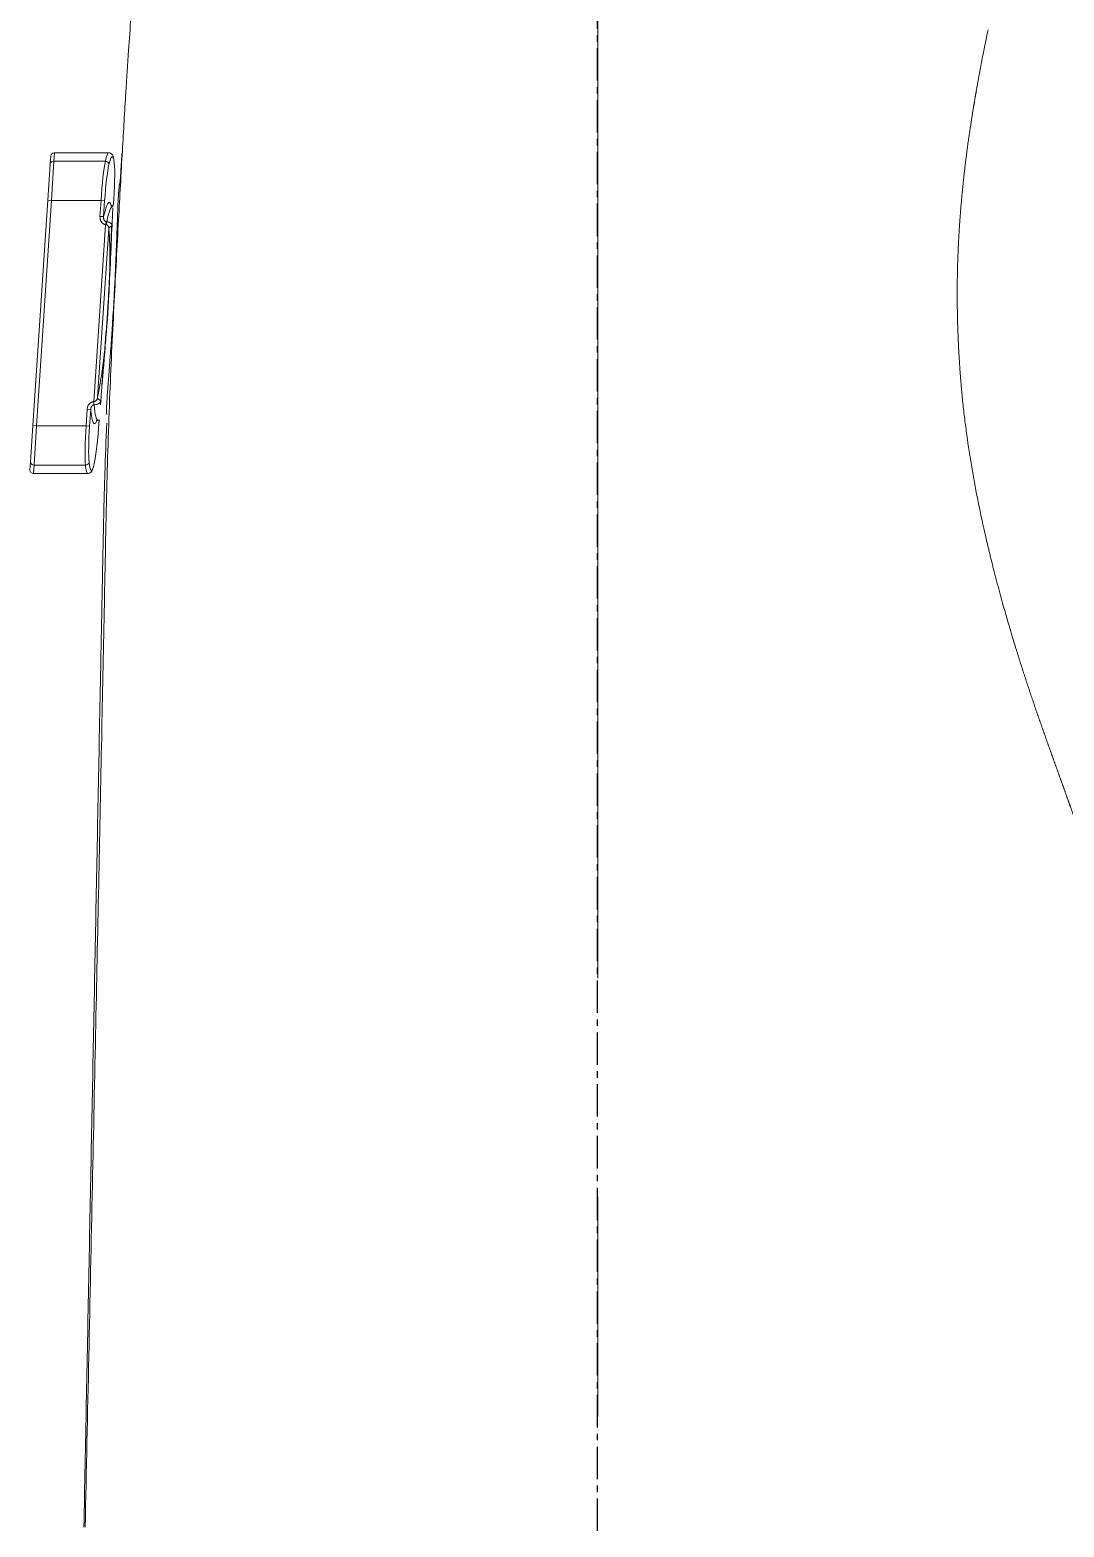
# Model space of a CAD drawing. Header units: inches. Extents: x 20229 to 21001, y -6726 to -5634.
# Drawn here: x 20353.5 to 20411.5, y -6292.3 to -6208.3 of the extents above; entities that cross this region are included whole.
import ezdxf

# ---------------------------------------------------------------- set-up
doc = ezdxf.new("R2010")
doc.units = ezdxf.units.IN
doc.header["$LTSCALE"] = 4.84
doc.header["$MEASUREMENT"] = 0
for name, pattern in [('CENTER', [0.6, 0.375, -0.075, 0.075, -0.075]), ('CENTER2', [28.575, 19.05, -3.175, 3.175, -3.175]), ('CENTERX2', [20.32, 12.7, -2.54, 2.54, -2.54])]:
    doc.linetypes.add(name, pattern=pattern)
doc.layers.get('0').update_dxf_attribs({"linetype": 'CONTINUOUS', "lineweight": 13})
doc.layers.add('2', color=1, linetype='CENTER2')
doc.layers.add('CENTER', color=1, linetype='CENTERX2', lineweight=15)

msp = doc.modelspace()

# ---------------------------------------------------------------- linework, layer by layer
at = {"linetype": 'Continuous'}
for p, q in [((20354.67, -6215.861), (20354.699, -6215.414)), ((20354.899, -6215.227), (20354.869, -6215.698)), ((20357.944, -6215.227), (20354.899, -6215.227)), ((20354.534, -6217.89), (20354.67, -6215.861)), ((20354.869, -6215.698), (20354.734, -6217.904)), ((20354.869, -6215.698), (20357.757, -6215.698)), ((20353.692, -6230.526), (20354.534, -6217.89)), ((20354.734, -6217.904), (20353.891, -6230.539)), ((20354.534, -6217.89), (20354.734, -6217.904)), ((20357.515, -6217.904), (20354.734, -6217.904)), ((20357.455, -6218.798), (20357.515, -6217.904)), ((20357.515, -6217.904), (20357.714, -6217.917)), ((20357.714, -6217.917), (20357.654, -6218.811)), ((20358.202, -6218.227), (20358.229, -6217.824)), ((20358.229, -6217.824), (20358.229, -6217.824)), ((20357.455, -6218.798), (20357.654, -6218.811)), ((20357.106, -6229.188), (20357.768, -6219.261)), ((20357.952, -6219.489), (20357.322, -6228.938)), ((20357.768, -6219.261), (20357.799, -6219.094)), ((20356.672, -6230.539), (20356.735, -6229.603)), ((20356.934, -6229.617), (20356.735, -6229.603)), ((20356.934, -6229.617), (20356.871, -6230.552)), ((20357.115, -6229.358), (20357.106, -6229.188)), ((20353.556, -6232.555), (20353.692, -6230.526)), ((20353.692, -6230.526), (20353.891, -6230.539)), ((20353.891, -6230.539), (20353.756, -6232.745)), ((20353.891, -6230.539), (20356.672, -6230.539)), ((20356.871, -6230.552), (20356.672, -6230.539)), ((20357.346, -6230.227), (20357.455, -6230.227)), ((20357.374, -6230.646), (20357.402, -6230.227)), ((20357.374, -6230.646), (20357.401, -6230.227)), ((20357.374, -6230.646), (20357.374, -6230.646)), ((20353.527, -6233.003), (20353.556, -6232.555)), ((20353.756, -6232.745), (20353.726, -6233.216)), ((20356.644, -6232.745), (20353.756, -6232.745)), ((20353.726, -6233.216), (20356.771, -6233.216))]:
    msp.add_line(p, q, dxfattribs=at)
for centre, start, end in [((20354.899, -6215.427), 93.53415, 176.1832), ((20353.726, -6233.016), 176.1832, 269.99891)]:
    msp.add_arc(centre, 0.2, start, end, dxfattribs=at)
for centre, major_axis, ratio, start_param, end_param in [((20357.69, -6219.227), (0.255, 4), 0.082964, 0.010018, 0.495583), ((20357.889, -6219.24), (0.255, 3.8), 0.087292, 5.953682, 6.779342), ((20354.869, -6215.875), (-0.2, 0.013), 0.881761, 4.77112, 6.283185), ((20357.717, -6217.904), (0.154, 2.5), 0.080364, 0.495253, 1.575759), ((20357.915, -6217.917), (0.155, 2.3), 0.087292, 0.496157, 1.576662), ((20357.757, -6215.875), (-0.195, 0.045), 0.877025, 3.324009, 4.91224), ((20358.027, -6217.824), (0.155, 2.3), 0.087292, 4.718255, 5.953682), ((20357.561, -6224.214), (0.417, 6.2), 0.087292, 6.057275, 6.80173), ((20357.759, -6224.227), (0.417, 6), 0.090174, 0.006278, 0.552165), ((20357.283, -6224.214), (0.391, 5.8), 0.104866, 3.767501, 5.671419), ((20357.83, -6219.27), (-0.019, -0.199), 0.156982, 3.695137, 4.71712), ((20358.151, -6219.503), (-0.199, -0.016), 0.813651, 4.646392, 6.1024), ((20357.561, -6224.214), (0.417, 6.2), 0.087292, 2.634779, 3.36802), ((20357.124, -6229.187), (0.005, -0.2), 0.044165, 4.708253, 5.737615), ((20357.759, -6224.227), (0.417, 6), 0.090174, 2.602879, 3.147854), ((20357.521, -6228.951), (-0.196, 0.042), 0.808315, 0.178489, 1.742549), ((20356.874, -6230.539), (0.154, 2.5), 0.080364, 1.575759, 2.656264), ((20357.073, -6230.552), (0.155, 2.3), 0.087292, 1.576662, 2.657168), ((20357.172, -6230.646), (0.155, 2.3), 0.087292, 3.482827, 4.718255), ((20353.756, -6232.568), (0.2, -0.013), 0.881761, 3.141593, 4.77112), ((20356.644, -6232.568), (0.199, 0.019), 0.881266, 4.626597, 6.097714), ((20357.024, -6229.216), (0.255, 4), 0.082964, 2.656594, 3.156866), ((20357.223, -6229.229), (0.255, 3.8), 0.087292, 2.657168, 3.482827)]:
    msp.add_ellipse(centre, major_axis=major_axis, ratio=ratio, start_param=start_param, end_param=end_param, dxfattribs=at)
for points, knots in [([(20361.877, -6178.388), (20361.789, -6179.286), (20361.61, -6181.116), (20361.364, -6183.658), (20361.149, -6185.874), (20360.991, -6187.517), (20360.834, -6189.143), (20360.633, -6191.201), (20360.387, -6193.721), (20360.119, -6196.554), (20359.878, -6199.182), (20359.668, -6201.568), (20359.488, -6203.713), (20359.328, -6205.716), (20359.186, -6207.629), (20359.048, -6209.641), (20358.886, -6212.139), (20358.696, -6215.306), (20358.483, -6219.204), (20358.239, -6223.736), (20357.985, -6228.906), (20357.808, -6234.716), (20357.692, -6241.163), (20357.544, -6248.246), (20357.388, -6255.964), (20357.215, -6264.315), (20357.027, -6273.301), (20356.828, -6282.692), (20356.691, -6289.088), (20356.622, -6292.279)], [0, 0, 0, 0, 0.023743, 0.048858, 0.069247, 0.085813, 0.101845, 0.118118, 0.144449, 0.1699, 0.193835, 0.213814, 0.232436, 0.249782, 0.265953, 0.282416, 0.302877, 0.331258, 0.365117, 0.404465, 0.449309, 0.499655, 0.555501, 0.616847, 0.683687, 0.756017, 0.83383, 0.917117, 1, 1, 1, 1]), ([(20406.913, -6210.05), (20406.907, -6210.08), (20406.895, -6210.141), (20406.878, -6210.23), (20406.861, -6210.319), (20406.845, -6210.406), (20406.828, -6210.492), (20406.812, -6210.576), (20406.797, -6210.659), (20406.782, -6210.741), (20406.767, -6210.822), (20406.752, -6210.901), (20406.738, -6210.98), (20406.723, -6211.056), (20406.71, -6211.132), (20406.696, -6211.206), (20406.683, -6211.279), (20406.67, -6211.35), (20406.658, -6211.42), (20406.645, -6211.489), (20406.633, -6211.557), (20406.622, -6211.623), (20406.61, -6211.688), (20406.599, -6211.751), (20406.588, -6211.813), (20406.578, -6211.874), (20406.567, -6211.934), (20406.557, -6211.992), (20406.548, -6212.048), (20406.538, -6212.104), (20406.529, -6212.157), (20406.52, -6212.21), (20406.511, -6212.261), (20406.503, -6212.311), (20406.495, -6212.359), (20406.487, -6212.406), (20406.479, -6212.452), (20406.472, -6212.496), (20406.465, -6212.539), (20406.458, -6212.58), (20406.451, -6212.62), (20406.442, -6212.674), (20406.431, -6212.742), (20406.417, -6212.829), (20406.402, -6212.923), (20406.386, -6213.022), (20406.369, -6213.128), (20406.351, -6213.24), (20406.332, -6213.358), (20406.313, -6213.483), (20406.293, -6213.614), (20406.272, -6213.751), (20406.25, -6213.895), (20406.228, -6214.045), (20406.205, -6214.202), (20406.181, -6214.366), (20406.157, -6214.536), (20406.132, -6214.713), (20406.107, -6214.897), (20406.082, -6215.087), (20406.065, -6215.217), (20406.056, -6215.282)], [0, 0, 0, 0, 0.017779, 0.035295, 0.052548, 0.069538, 0.086265, 0.102729, 0.118929, 0.134865, 0.150537, 0.165944, 0.181088, 0.195966, 0.21058, 0.224928, 0.239012, 0.252829, 0.266381, 0.279667, 0.292686, 0.305439, 0.317926, 0.330145, 0.342097, 0.353782, 0.365199, 0.376348, 0.387228, 0.397841, 0.408185, 0.41826, 0.428066, 0.437602, 0.446869, 0.455867, 0.464594, 0.473052, 0.481239, 0.489155, 0.4968, 0.504175, 0.519603, 0.536199, 0.553966, 0.572904, 0.593018, 0.614309, 0.636781, 0.660437, 0.68528, 0.711314, 0.738543, 0.766972, 0.796605, 0.827447, 0.859504, 0.892781, 0.927285, 0.963023, 1, 1, 1, 1]), ([(20358.236, -6215.602), (20358.229, -6215.552), (20358.197, -6215.445), (20358.166, -6215.344), (20358.034, -6215.223), (20357.957, -6215.235), (20357.936, -6215.241)], [0, 0, 0, 0, 0.320108, 0.683995, 0.916348, 1, 1, 1, 1]), ([(20358.686, -6215.272), (20358.672, -6215.479), (20358.649, -6215.845), (20358.625, -6216.211), (20358.615, -6216.37)], [0, 0, 0, 0, 0.565905, 1, 1, 1, 1]), ([(20406.056, -6215.282), (20406.052, -6215.315), (20406.043, -6215.38), (20406.031, -6215.479), (20406.018, -6215.577), (20406.006, -6215.675), (20405.994, -6215.774), (20405.982, -6215.872), (20405.97, -6215.971), (20405.958, -6216.07), (20405.946, -6216.169), (20405.935, -6216.269), (20405.923, -6216.368), (20405.912, -6216.468), (20405.901, -6216.567), (20405.89, -6216.667), (20405.879, -6216.767), (20405.868, -6216.867), (20405.861, -6216.934), (20405.857, -6216.968)], [0, 0, 0, 0, 0.058406, 0.116862, 0.175368, 0.233925, 0.292533, 0.351192, 0.409905, 0.46867, 0.52749, 0.586364, 0.645293, 0.704277, 0.763317, 0.822409, 0.881555, 0.940752, 1, 1, 1, 1]), ([(20358.241, -6223.401), (20358.253, -6223.187), (20358.264, -6222.975), (20358.286, -6222.553), (20358.296, -6222.344), (20358.315, -6221.93), (20358.325, -6221.724), (20358.336, -6221.469), (20358.338, -6221.418), (20358.342, -6221.317), (20358.344, -6221.266), (20358.35, -6221.115), (20358.355, -6221.015), (20358.366, -6220.72), (20358.381, -6220.337), (20358.394, -6219.974), (20358.404, -6219.709), (20358.407, -6219.622), (20358.411, -6219.494), (20358.413, -6219.451), (20358.416, -6219.367), (20358.417, -6219.325), (20358.425, -6219.118), (20358.431, -6218.96), (20358.442, -6218.66), (20358.447, -6218.518), (20358.458, -6218.249), (20358.463, -6218.122), (20358.47, -6217.974), (20358.472, -6217.945), (20358.474, -6217.887), (20358.476, -6217.859), (20358.48, -6217.776), (20358.483, -6217.724), (20358.491, -6217.573), (20358.503, -6217.391), (20358.515, -6217.248), (20358.524, -6217.155), (20358.527, -6217.126), (20358.532, -6217.087), (20358.533, -6217.074), (20358.537, -6217.051), (20358.538, -6217.039), (20358.547, -6216.987), (20358.56, -6216.923), (20358.574, -6216.902), (20358.582, -6216.901)], [0, 0, 0, 0, 0.0625, 0.0625, 0.125, 0.125, 0.1875, 0.1875, 0.203125, 0.203125, 0.21875, 0.21875, 0.25, 0.25, 0.3125, 0.375, 0.375, 0.40625, 0.40625, 0.421875, 0.421875, 0.4375, 0.4375, 0.5, 0.5, 0.5625, 0.5625, 0.625, 0.625, 0.640625, 0.640625, 0.65625, 0.65625, 0.6875, 0.6875, 0.75, 0.8125, 0.8125, 0.84375, 0.84375, 0.859375, 0.859375, 0.875, 0.875, 0.9375, 1, 1, 1, 1]), ([(20405.857, -6216.968), (20405.854, -6216.997), (20405.848, -6217.056), (20405.839, -6217.144), (20405.83, -6217.233), (20405.821, -6217.322), (20405.813, -6217.41), (20405.804, -6217.499), (20405.795, -6217.588), (20405.787, -6217.677), (20405.779, -6217.766), (20405.771, -6217.856), (20405.763, -6217.945), (20405.755, -6218.035), (20405.747, -6218.124), (20405.739, -6218.214), (20405.732, -6218.303), (20405.725, -6218.393), (20405.717, -6218.483), (20405.71, -6218.573), (20405.703, -6218.663), (20405.696, -6218.753), (20405.689, -6218.843), (20405.683, -6218.933), (20405.676, -6219.024), (20405.67, -6219.114), (20405.664, -6219.205), (20405.657, -6219.295), (20405.651, -6219.386), (20405.646, -6219.476), (20405.64, -6219.567), (20405.634, -6219.658), (20405.629, -6219.749), (20405.624, -6219.84), (20405.618, -6219.931), (20405.613, -6220.022), (20405.608, -6220.113), (20405.604, -6220.204), (20405.599, -6220.295), (20405.594, -6220.386), (20405.59, -6220.477), (20405.586, -6220.569), (20405.582, -6220.66), (20405.578, -6220.751), (20405.574, -6220.843), (20405.57, -6220.934), (20405.567, -6221.026), (20405.563, -6221.117), (20405.56, -6221.209), (20405.557, -6221.301), (20405.554, -6221.392), (20405.551, -6221.484), (20405.549, -6221.576), (20405.546, -6221.667), (20405.544, -6221.759), (20405.542, -6221.851), (20405.54, -6221.943), (20405.538, -6222.035), (20405.536, -6222.126), (20405.535, -6222.218), (20405.533, -6222.31), (20405.532, -6222.402), (20405.531, -6222.494), (20405.53, -6222.586), (20405.529, -6222.678), (20405.528, -6222.77), (20405.528, -6222.862), (20405.527, -6222.988), (20405.527, -6223.15), (20405.528, -6223.347), (20405.529, -6223.544), (20405.531, -6223.74), (20405.533, -6223.937), (20405.536, -6224.133), (20405.54, -6224.33), (20405.544, -6224.527), (20405.549, -6224.723), (20405.555, -6224.92), (20405.561, -6225.116), (20405.568, -6225.313), (20405.576, -6225.509), (20405.584, -6225.705), (20405.593, -6225.902), (20405.603, -6226.098), (20405.613, -6226.294), (20405.624, -6226.49), (20405.635, -6226.687), (20405.647, -6226.883), (20405.66, -6227.079), (20405.673, -6227.275), (20405.687, -6227.471), (20405.701, -6227.666), (20405.717, -6227.862), (20405.732, -6228.057), (20405.749, -6228.252), (20405.766, -6228.448), (20405.783, -6228.642), (20405.801, -6228.837), (20405.814, -6228.967), (20405.82, -6229.031)], [0, 0, 0, 0, 0.007423, 0.014851, 0.022284, 0.029722, 0.037166, 0.044614, 0.052068, 0.059526, 0.066989, 0.074457, 0.081929, 0.089406, 0.096887, 0.104373, 0.111862, 0.119356, 0.126853, 0.134355, 0.14186, 0.149369, 0.156882, 0.164398, 0.171918, 0.179441, 0.186967, 0.194497, 0.202029, 0.209565, 0.217103, 0.224645, 0.232189, 0.239735, 0.247284, 0.254836, 0.26239, 0.269946, 0.277505, 0.285065, 0.292628, 0.300193, 0.307759, 0.315327, 0.322897, 0.330468, 0.338041, 0.345616, 0.353191, 0.360768, 0.368346, 0.375926, 0.383506, 0.391087, 0.398669, 0.406252, 0.413835, 0.421419, 0.429004, 0.436589, 0.444174, 0.45176, 0.459346, 0.466932, 0.474518, 0.482104, 0.48969, 0.497276, 0.513503, 0.529729, 0.545951, 0.562172, 0.57839, 0.594607, 0.610823, 0.627039, 0.643253, 0.659468, 0.675682, 0.691898, 0.708113, 0.72433, 0.740549, 0.756769, 0.772991, 0.789215, 0.805441, 0.821669, 0.837897, 0.854125, 0.870352, 0.886576, 0.902797, 0.919013, 0.935225, 0.95143, 0.967628, 0.983819, 1, 1, 1, 1]), ([(20357.768, -6219.261), (20357.755, -6219.259), (20357.743, -6219.256), (20357.718, -6219.248), (20357.695, -6219.239), (20357.672, -6219.228), (20357.65, -6219.215), (20357.639, -6219.208), (20357.608, -6219.186), (20357.589, -6219.169), (20357.563, -6219.141), (20357.555, -6219.131), (20357.539, -6219.11), (20357.532, -6219.1), (20357.512, -6219.068), (20357.5, -6219.045), (20357.486, -6219.01), (20357.482, -6218.998), (20357.474, -6218.974), (20357.47, -6218.961), (20357.462, -6218.924), (20357.458, -6218.899), (20357.454, -6218.849), (20357.454, -6218.823), (20357.455, -6218.798)], [0, 0, 0, 0, 0.0625, 0.0625, 0.125, 0.1875, 0.1875, 0.25, 0.25, 0.375, 0.375, 0.4375, 0.4375, 0.5, 0.5, 0.625, 0.625, 0.6875, 0.6875, 0.75, 0.75, 0.875, 0.875, 1, 1, 1, 1]), ([(20358.18, -6218.323), (20358.169, -6218.483), (20358.16, -6218.656), (20358.096, -6219.991), (20358.043, -6221.61), (20357.841, -6224.918), (20357.694, -6226.538), (20357.582, -6227.944), (20357.565, -6228.169), (20357.553, -6228.371)], [0, 0, 0, 0, 0.068172, 0.068172, 0.489314, 0.489314, 0.910455, 0.910455, 1, 1, 1, 1]), ([(20357.654, -6218.811), (20357.651, -6218.839), (20357.652, -6218.867), (20357.657, -6218.91), (20357.659, -6218.924), (20357.666, -6218.951), (20357.67, -6218.965), (20357.678, -6218.985), (20357.681, -6218.991), (20357.688, -6219.004), (20357.691, -6219.011), (20357.703, -6219.029), (20357.712, -6219.041), (20357.727, -6219.057), (20357.733, -6219.062), (20357.744, -6219.071), (20357.75, -6219.075), (20357.77, -6219.086), (20357.784, -6219.091), (20357.799, -6219.094)], [0, 0, 0, 0, 0.25, 0.25, 0.375, 0.375, 0.5, 0.5, 0.5625, 0.5625, 0.625, 0.625, 0.75, 0.75, 0.8125, 0.8125, 0.875, 0.875, 1, 1, 1, 1]), ([(20358.153, -6218.208), (20358.133, -6218.21), (20358.083, -6218.215), (20358.07, -6218.193), (20358.069, -6218.187)], [0, 0, 0, 0, 0.341355, 1, 1, 1, 1]), ([(20358.119, -6219.209), (20358.116, -6219.264), (20358.112, -6219.32), (20358.102, -6219.507), (20358.095, -6219.643), (20358.081, -6219.93), (20358.074, -6220.081), (20358.066, -6220.28), (20358.064, -6220.32), (20358.061, -6220.401), (20358.055, -6220.524), (20358.05, -6220.649), (20358.04, -6220.904), (20358.026, -6221.253), (20358.01, -6221.622), (20357.998, -6221.906), (20357.994, -6222.002), (20357.987, -6222.147), (20357.985, -6222.196), (20357.981, -6222.294), (20357.978, -6222.343), (20357.967, -6222.589), (20357.957, -6222.788), (20357.937, -6223.188), (20357.926, -6223.39), (20357.904, -6223.796), (20357.892, -6224.001), (20357.876, -6224.26), (20357.873, -6224.311), (20357.866, -6224.414), (20357.856, -6224.569), (20357.846, -6224.722), (20357.826, -6225.027), (20357.798, -6225.431), (20357.769, -6225.828), (20357.75, -6226.074), (20357.746, -6226.123), (20357.738, -6226.221), (20357.735, -6226.27), (20357.723, -6226.416), (20357.715, -6226.512), (20357.692, -6226.797), (20357.662, -6227.167), (20357.632, -6227.517), (20357.611, -6227.773), (20357.604, -6227.857), (20357.593, -6227.981), (20357.59, -6228.022), (20357.583, -6228.104), (20357.579, -6228.144), (20357.563, -6228.344), (20357.55, -6228.497), (20357.527, -6228.787), (20357.516, -6228.924), (20357.499, -6229.164), (20357.492, -6229.268), (20357.486, -6229.367)], [0, 0, 0, 0, 0.023327, 0.023327, 0.075165, 0.075165, 0.127002, 0.127002, 0.139962, 0.139962, 0.152921, 0.17884, 0.17884, 0.230678, 0.282515, 0.282515, 0.308434, 0.308434, 0.321393, 0.321393, 0.334353, 0.334353, 0.38619, 0.38619, 0.438028, 0.438028, 0.489866, 0.489866, 0.502825, 0.502825, 0.515785, 0.541703, 0.541703, 0.593541, 0.645379, 0.645379, 0.658338, 0.658338, 0.671297, 0.671297, 0.697216, 0.697216, 0.749054, 0.800892, 0.800892, 0.82681, 0.82681, 0.83977, 0.83977, 0.852729, 0.852729, 0.904567, 0.904567, 0.956405, 0.956405, 1, 1, 1, 1]), ([(20357.952, -6219.489), (20357.952, -6219.466), (20357.95, -6219.443), (20357.942, -6219.409), (20357.939, -6219.397), (20357.931, -6219.375), (20357.926, -6219.365), (20357.915, -6219.344), (20357.908, -6219.334), (20357.897, -6219.32), (20357.893, -6219.315), (20357.884, -6219.307), (20357.879, -6219.303), (20357.864, -6219.291), (20357.852, -6219.284), (20357.827, -6219.273), (20357.813, -6219.27), (20357.799, -6219.268)], [0, 0, 0, 0, 0.25, 0.25, 0.375, 0.375, 0.5, 0.5, 0.625, 0.625, 0.6875, 0.6875, 0.75, 0.75, 0.875, 0.875, 1, 1, 1, 1]), ([(20357.83, -6219.099), (20357.855, -6219.101), (20357.878, -6219.105), (20357.912, -6219.113), (20357.923, -6219.116), (20357.944, -6219.122), (20357.954, -6219.126), (20357.984, -6219.137), (20358.002, -6219.145), (20358.028, -6219.159), (20358.036, -6219.164), (20358.051, -6219.175), (20358.058, -6219.18), (20358.079, -6219.196), (20358.09, -6219.208), (20358.106, -6219.226), (20358.111, -6219.233), (20358.119, -6219.245), (20358.123, -6219.252), (20358.141, -6219.284), (20358.148, -6219.311), (20358.151, -6219.34)], [0, 0, 0, 0, 0.125, 0.125, 0.1875, 0.1875, 0.25, 0.25, 0.375, 0.375, 0.4375, 0.4375, 0.5, 0.5, 0.625, 0.625, 0.6875, 0.6875, 0.75, 0.75, 1, 1, 1, 1]), ([(20357.851, -6229.901), (20357.843, -6229.901), (20357.837, -6229.89), (20357.828, -6229.848), (20357.825, -6229.817), (20357.822, -6229.734), (20357.821, -6229.682), (20357.822, -6229.605), (20357.823, -6229.588), (20357.824, -6229.555), (20357.824, -6229.537), (20357.826, -6229.483), (20357.827, -6229.444), (20357.833, -6229.322), (20357.843, -6229.14), (20357.857, -6228.922), (20357.869, -6228.745), (20357.874, -6228.684), (20357.881, -6228.588), (20357.883, -6228.556), (20357.888, -6228.49), (20357.89, -6228.456), (20357.903, -6228.287), (20357.914, -6228.144), (20357.937, -6227.844), (20357.949, -6227.687), (20357.974, -6227.36), (20357.987, -6227.19), (20358.004, -6226.968), (20358.007, -6226.923), (20358.014, -6226.833), (20358.024, -6226.696), (20358.034, -6226.558), (20358.055, -6226.277), (20358.069, -6226.086), (20358.096, -6225.696), (20358.11, -6225.497), (20358.131, -6225.192), (20358.138, -6225.089), (20358.148, -6224.934), (20358.151, -6224.882), (20358.158, -6224.777), (20358.161, -6224.725), (20358.178, -6224.463), (20358.204, -6224.042), (20358.229, -6223.616), (20358.241, -6223.401)], [0, 0, 0, 0, 0.0625, 0.0625, 0.125, 0.125, 0.1875, 0.1875, 0.203125, 0.203125, 0.21875, 0.21875, 0.25, 0.25, 0.3125, 0.375, 0.375, 0.40625, 0.40625, 0.421875, 0.421875, 0.4375, 0.4375, 0.5, 0.5, 0.5625, 0.5625, 0.625, 0.625, 0.640625, 0.640625, 0.65625, 0.6875, 0.6875, 0.75, 0.75, 0.8125, 0.8125, 0.84375, 0.84375, 0.859375, 0.859375, 0.875, 0.875, 0.9375, 1, 1, 1, 1]), ([(20356.735, -6229.603), (20356.737, -6229.578), (20356.74, -6229.553), (20356.748, -6229.515), (20356.751, -6229.503), (20356.759, -6229.479), (20356.763, -6229.467), (20356.776, -6229.431), (20356.787, -6229.408), (20356.806, -6229.375), (20356.813, -6229.365), (20356.828, -6229.344), (20356.843, -6229.324), (20356.86, -6229.305), (20356.878, -6229.287), (20356.888, -6229.278), (20356.917, -6229.254), (20356.938, -6229.24), (20356.972, -6229.222), (20356.983, -6229.217), (20357.007, -6229.207), (20357.019, -6229.203), (20357.056, -6229.193), (20357.081, -6229.189), (20357.106, -6229.188)], [0, 0, 0, 0, 0.125, 0.125, 0.1875, 0.1875, 0.25, 0.25, 0.375, 0.375, 0.4375, 0.4375, 0.5, 0.5625, 0.5625, 0.625, 0.625, 0.75, 0.75, 0.8125, 0.8125, 0.875, 0.875, 1, 1, 1, 1]), ([(20357.115, -6229.358), (20357.1, -6229.359), (20357.086, -6229.362), (20357.065, -6229.37), (20357.058, -6229.373), (20357.045, -6229.381), (20357.033, -6229.389), (20357.022, -6229.398), (20357.012, -6229.408), (20357.007, -6229.414), (20356.993, -6229.43), (20356.985, -6229.442), (20356.971, -6229.467), (20356.964, -6229.48), (20356.954, -6229.506), (20356.949, -6229.519), (20356.942, -6229.547), (20356.939, -6229.561), (20356.935, -6229.589), (20356.934, -6229.603), (20356.934, -6229.617)], [0, 0, 0, 0, 0.125, 0.125, 0.1875, 0.1875, 0.25, 0.3125, 0.3125, 0.375, 0.375, 0.5, 0.5, 0.625, 0.625, 0.75, 0.75, 0.875, 0.875, 1, 1, 1, 1]), ([(20357.115, -6229.186), (20357.132, -6229.184), (20357.147, -6229.18), (20357.169, -6229.171), (20357.177, -6229.168), (20357.19, -6229.16), (20357.203, -6229.152), (20357.215, -6229.143), (20357.227, -6229.133), (20357.232, -6229.128), (20357.247, -6229.113), (20357.256, -6229.102), (20357.273, -6229.079), (20357.28, -6229.067), (20357.292, -6229.042), (20357.298, -6229.03), (20357.307, -6229.004), (20357.311, -6228.991), (20357.318, -6228.965), (20357.32, -6228.952), (20357.322, -6228.938)], [0, 0, 0, 0, 0.125, 0.125, 0.1875, 0.1875, 0.25, 0.3125, 0.3125, 0.375, 0.375, 0.5, 0.5, 0.625, 0.625, 0.75, 0.75, 0.875, 0.875, 1, 1, 1, 1]), ([(20357.521, -6229.114), (20357.517, -6229.13), (20357.512, -6229.145), (20357.503, -6229.167), (20357.499, -6229.175), (20357.491, -6229.189), (20357.486, -6229.196), (20357.471, -6229.217), (20357.459, -6229.23), (20357.439, -6229.25), (20357.432, -6229.256), (20357.416, -6229.268), (20357.4, -6229.28), (20357.382, -6229.29), (20357.363, -6229.301), (20357.354, -6229.305), (20357.323, -6229.319), (20357.301, -6229.328), (20357.266, -6229.338), (20357.253, -6229.341), (20357.229, -6229.346), (20357.216, -6229.349), (20357.177, -6229.355), (20357.151, -6229.357), (20357.124, -6229.358)], [0, 0, 0, 0, 0.125, 0.125, 0.1875, 0.1875, 0.25, 0.25, 0.375, 0.375, 0.4375, 0.4375, 0.5, 0.5625, 0.5625, 0.625, 0.625, 0.75, 0.75, 0.8125, 0.8125, 0.875, 0.875, 1, 1, 1, 1]), ([(20405.82, -6229.031), (20405.851, -6229.335), (20405.885, -6229.639), (20405.957, -6230.242), (20406.072, -6231.144), (20406.386, -6233.219), (20406.724, -6234.943), (20406.97, -6236.062)], [0, 0, 0, 0, 0.125, 0.125, 0.25, 0.5, 1, 1, 1, 1]), ([(20357.831, -6230.381), (20357.792, -6231.333), (20357.716, -6233.442), (20357.635, -6236.71), (20357.571, -6240.183), (20357.479, -6244.813), (20357.321, -6252.917), (20357.096, -6264.494), (20356.825, -6278.387), (20356.643, -6287.648), (20356.553, -6292.279)], [0, 0, 0, 0, 0.04616, 0.102269, 0.158377, 0.214485, 0.326702, 0.551135, 0.775567, 1, 1, 1, 1]), ([(20357.259, -6230.254), (20357.26, -6230.249), (20357.274, -6230.228), (20357.323, -6230.239), (20357.34, -6230.242)], [0, 0, 0, 0, 0.703442, 1, 1, 1, 1]), ([(20356.798, -6233.214), (20356.849, -6233.199), (20356.938, -6233.164), (20357.008, -6233.06), (20357.049, -6232.971), (20357.078, -6232.888), (20357.085, -6232.865)], [0, 0, 0, 0, 0.212548, 0.44475, 0.850163, 1, 1, 1, 1]), ([(20406.97, -6236.062), (20406.977, -6236.096), (20406.992, -6236.163), (20407.015, -6236.266), (20407.038, -6236.37), (20407.062, -6236.477), (20407.087, -6236.586), (20407.112, -6236.696), (20407.138, -6236.809), (20407.165, -6236.923), (20407.192, -6237.04), (20407.219, -6237.158), (20407.248, -6237.279), (20407.277, -6237.401), (20407.307, -6237.525), (20407.337, -6237.652), (20407.368, -6237.78), (20407.4, -6237.91), (20407.432, -6238.042), (20407.466, -6238.175), (20407.499, -6238.311), (20407.534, -6238.448), (20407.569, -6238.587), (20407.605, -6238.728), (20407.642, -6238.871), (20407.679, -6239.015), (20407.717, -6239.161), (20407.756, -6239.309), (20407.796, -6239.459), (20407.822, -6239.559), (20407.836, -6239.609)], [0, 0, 0, 0, 0.027819, 0.056234, 0.085245, 0.114849, 0.145046, 0.175835, 0.207213, 0.239181, 0.271736, 0.304878, 0.338605, 0.372915, 0.407807, 0.44328, 0.479332, 0.515963, 0.553169, 0.59095, 0.629304, 0.668229, 0.707725, 0.747788, 0.788418, 0.829612, 0.871369, 0.913688, 0.956565, 1, 1, 1, 1]), ([(20407.836, -6239.609), (20407.991, -6240.19), (20408.23, -6241.046), (20408.475, -6241.879), (20408.639, -6242.429), (20408.721, -6242.702), (20408.804, -6242.971)], [0, 0, 0, 0, 0.5, 0.75, 0.75, 1, 1, 1, 1]), ([(20409.275, -6244.46), (20409.267, -6244.434), (20409.25, -6244.383), (20409.225, -6244.306), (20409.2, -6244.228), (20409.175, -6244.149), (20409.15, -6244.07), (20409.124, -6243.989), (20409.098, -6243.909), (20409.072, -6243.827), (20409.046, -6243.745), (20409.02, -6243.662), (20408.994, -6243.578), (20408.967, -6243.493), (20408.94, -6243.408), (20408.913, -6243.322), (20408.886, -6243.236), (20408.859, -6243.148), (20408.832, -6243.06), (20408.814, -6243.001), (20408.804, -6242.971)], [0, 0, 0, 0, 0.052115, 0.104633, 0.157555, 0.210881, 0.26461, 0.318745, 0.373284, 0.428227, 0.483577, 0.539332, 0.595492, 0.652059, 0.709032, 0.766411, 0.824198, 0.882391, 0.940992, 1, 1, 1, 1]), ([(20410.688, -6248.579), (20410.68, -6248.557), (20410.664, -6248.513), (20410.641, -6248.447), (20410.617, -6248.381), (20410.593, -6248.315), (20410.57, -6248.248), (20410.546, -6248.181), (20410.522, -6248.114), (20410.498, -6248.047), (20410.475, -6247.98), (20410.451, -6247.912), (20410.427, -6247.845), (20410.403, -6247.777), (20410.379, -6247.709), (20410.355, -6247.64), (20410.33, -6247.572), (20410.306, -6247.503), (20410.282, -6247.434), (20410.258, -6247.365), (20410.234, -6247.296), (20410.209, -6247.226), (20410.185, -6247.157), (20410.161, -6247.087), (20410.136, -6247.017), (20410.112, -6246.946), (20410.087, -6246.876), (20410.063, -6246.805), (20410.039, -6246.734), (20410.014, -6246.663), (20409.981, -6246.566), (20409.938, -6246.443), (20409.887, -6246.294), (20409.836, -6246.144), (20409.785, -6245.994), (20409.734, -6245.843), (20409.682, -6245.691), (20409.631, -6245.539), (20409.58, -6245.387), (20409.529, -6245.233), (20409.478, -6245.08), (20409.427, -6244.926), (20409.377, -6244.771), (20409.326, -6244.615), (20409.292, -6244.512), (20409.275, -6244.46)], [0, 0, 0, 0, 0.016872, 0.033758, 0.050659, 0.067574, 0.084504, 0.101448, 0.118407, 0.135381, 0.15237, 0.169374, 0.186392, 0.203426, 0.220475, 0.237539, 0.254618, 0.271713, 0.288823, 0.305948, 0.323089, 0.340246, 0.357418, 0.374606, 0.39181, 0.40903, 0.426265, 0.443517, 0.460785, 0.478069, 0.495369, 0.531403, 0.567436, 0.603468, 0.639501, 0.675535, 0.71157, 0.747608, 0.783649, 0.819694, 0.855743, 0.891797, 0.927858, 0.963925, 1, 1, 1, 1]), ([(20411.52, -6250.895), (20411.513, -6250.874), (20411.498, -6250.833), (20411.475, -6250.77), (20411.453, -6250.708), (20411.43, -6250.645), (20411.407, -6250.582), (20411.384, -6250.518), (20411.362, -6250.455), (20411.339, -6250.391), (20411.315, -6250.327), (20411.292, -6250.263), (20411.269, -6250.198), (20411.246, -6250.133), (20411.222, -6250.068), (20411.199, -6250.003), (20411.175, -6249.938), (20411.152, -6249.872), (20411.128, -6249.806), (20411.104, -6249.74), (20411.08, -6249.673), (20411.056, -6249.607), (20411.032, -6249.54), (20411.008, -6249.473), (20410.984, -6249.405), (20410.96, -6249.338), (20410.935, -6249.27), (20410.911, -6249.202), (20410.886, -6249.134), (20410.862, -6249.065), (20410.837, -6248.996), (20410.812, -6248.927), (20410.788, -6248.858), (20410.763, -6248.789), (20410.738, -6248.719), (20410.713, -6248.649), (20410.696, -6248.602), (20410.688, -6248.579)], [0, 0, 0, 0, 0.028012, 0.056056, 0.084131, 0.112239, 0.140378, 0.16855, 0.196754, 0.224991, 0.25326, 0.281562, 0.309896, 0.338263, 0.366664, 0.395097, 0.423563, 0.452063, 0.480596, 0.509162, 0.537762, 0.566395, 0.595063, 0.623764, 0.652498, 0.681267, 0.71007, 0.738908, 0.767779, 0.796685, 0.825626, 0.854601, 0.883611, 0.912656, 0.941735, 0.97085, 1, 1, 1, 1]), ([(20412.235, -6252.9), (20412.228, -6252.883), (20412.216, -6252.847), (20412.197, -6252.793), (20412.178, -6252.739), (20412.159, -6252.685), (20412.14, -6252.631), (20412.121, -6252.577), (20412.101, -6252.522), (20412.082, -6252.467), (20412.062, -6252.412), (20412.042, -6252.356), (20412.023, -6252.3), (20412.003, -6252.245), (20411.983, -6252.188), (20411.963, -6252.132), (20411.943, -6252.075), (20411.922, -6252.019), (20411.902, -6251.962), (20411.882, -6251.904), (20411.861, -6251.847), (20411.84, -6251.789), (20411.82, -6251.731), (20411.799, -6251.673), (20411.778, -6251.614), (20411.757, -6251.556), (20411.736, -6251.497), (20411.715, -6251.438), (20411.693, -6251.378), (20411.672, -6251.319), (20411.651, -6251.259), (20411.629, -6251.199), (20411.607, -6251.139), (20411.586, -6251.078), (20411.564, -6251.017), (20411.542, -6250.956), (20411.527, -6250.915), (20411.52, -6250.895)], [0, 0, 0, 0, 0.02812, 0.056266, 0.084437, 0.112634, 0.140856, 0.169104, 0.197378, 0.225678, 0.254004, 0.282356, 0.310734, 0.339139, 0.36757, 0.396028, 0.424513, 0.453024, 0.481562, 0.510128, 0.538721, 0.567341, 0.595988, 0.624663, 0.653366, 0.682096, 0.710855, 0.739641, 0.768456, 0.797298, 0.82617, 0.855069, 0.883998, 0.912955, 0.941941, 0.970956, 1, 1, 1, 1])]:
    msp.add_open_spline(points, degree=3, knots=knots, dxfattribs=at)
for points in [[(20407.256, -6208.343), (20407.139, -6208.903), (20407.024, -6209.473), (20406.913, -6210.05)], [(20358.582, -6216.901), (20358.593, -6216.724), (20358.604, -6216.547), (20358.615, -6216.37)], [(20357.799, -6219.268), (20357.789, -6219.267), (20357.778, -6219.264), (20357.768, -6219.261)], [(20357.799, -6219.094), (20357.81, -6219.096), (20357.82, -6219.098), (20357.83, -6219.099)], [(20357.106, -6229.188), (20357.109, -6229.187), (20357.112, -6229.187), (20357.115, -6229.186)], [(20357.124, -6229.358), (20357.121, -6229.358), (20357.118, -6229.358), (20357.115, -6229.358)]]:
    msp.add_open_spline(points, degree=3, dxfattribs=at)
at = {"layer": '2', "linetype": 'CENTER'}
msp.add_open_spline([(20385.361, -6341.864), (20385.361, -6336.889), (20385.361, -6326.939), (20385.361, -6262.429), (20385.361, -6249.992), (20385.361, -6241.285), (20385.361, -6236.31), (20385.361, -6232.579), (20385.361, -6228.848), (20385.361, -6225.117), (20385.361, -6221.385), (20385.361, -6216.41), (20385.361, -6210.192), (20385.361, -5889.112), (20385.361, -6195.267), (20385.361, -6185.317), (20385.361, -6177.854), (20385.361, -6172.879)], degree=3, knots=[0, 0, 0, 0, 0.125, 0.25, 0.375001, 0.437501, 0.468751, 0.500001, 0.531251, 0.562501, 0.593751, 0.625001, 0.687501, 0.750001, 0.812501, 0.875001, 1, 1, 1, 1], dxfattribs=at)
at = {"layer": 'CENTER'}
msp.add_open_spline([(20385.365, -5908.95), (20385.365, -5988.547), (20385.365, -5993.547), (20385.365, -6413.1)], degree=1, knots=[-0.749312, -0.749312, 0, 0.050224, 0.989614, 0.989614], dxfattribs=at)

doc.saveas('drawing.dxf')
